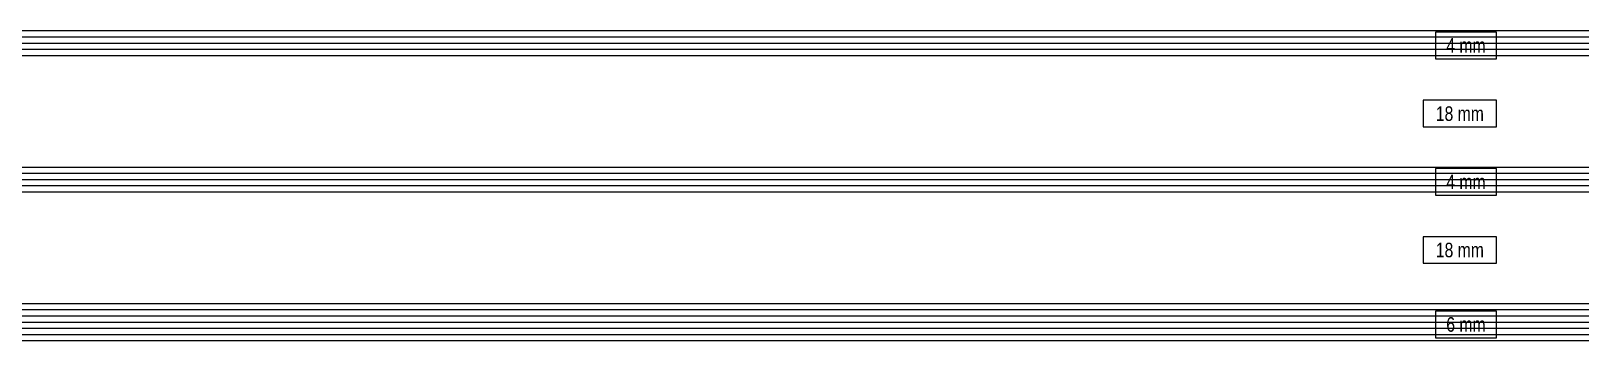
# Model space of a CAD drawing. Header units: millimetres. Extents: x -83618 to -12593, y -3271 to 55593.
# Drawn here: x -25791.5 to -25541.5, y -3006.5 to -2956.5 of the extents above; entities that cross this region are included whole.
import ezdxf
from ezdxf.enums import TextEntityAlignment as Align

# ---------------------------------------------------------------- set-up
doc = ezdxf.new("R2010")
doc.units = ezdxf.units.MM
doc.styles.add('ORGADATA', font='arial.ttf', dxfattribs={"oblique": 1})

msp = doc.modelspace()

# ---------------------------------------------------------------- linework, layer by layer
at = {"color": 4, "linetype": 'Continuous'}
for p, q in [((-25164.50483, -2956.4877), (-25918.50483, -2956.4877)), ((-25164.50483, -2957.4877), (-25918.50483, -2957.4877)), ((-25164.50483, -2958.4877), (-25918.50483, -2958.4877)), ((-25164.50483, -2959.4877), (-25918.50483, -2959.4877)), ((-25164.50483, -2960.4877), (-25918.50483, -2960.4877)), ((-25164.50483, -2978.4877), (-25918.50483, -2978.4877)), ((-25164.50483, -2979.4877), (-25918.50483, -2979.4877)), ((-25164.50483, -2980.4877), (-25918.50483, -2980.4877)), ((-25164.50483, -2981.4877), (-25918.50483, -2981.4877)), ((-25164.50483, -2982.4877), (-25918.50483, -2982.4877)), ((-25164.50483, -3000.4877), (-25918.50483, -3000.4877)), ((-25164.50483, -3001.4877), (-25918.50483, -3001.4877)), ((-25164.50483, -3002.4877), (-25918.50483, -3002.4877)), ((-25164.50483, -3003.4877), (-25918.50483, -3003.4877)), ((-25164.50483, -3004.4877), (-25918.50483, -3004.4877)), ((-25164.50483, -3005.4877), (-25918.50483, -3005.4877)), ((-25164.50483, -3006.4877), (-25918.50483, -3006.4877))]:
    msp.add_line(p, q, dxfattribs=at)
at = {"color": 3, "linetype": 'Continuous'}
for p, q in [((-25555.00483, -2956.66548), (-25564.83133, -2956.66548)), ((-25564.83133, -2956.66548), (-25564.83133, -2960.95807)), ((-25555.00483, -2960.95807), (-25555.00483, -2956.66548)), ((-25564.83133, -2960.95807), (-25555.00483, -2960.95807)), ((-25555.00483, -2967.66548), (-25566.79278, -2967.66548)), ((-25566.79278, -2967.66548), (-25566.79278, -2971.95807)), ((-25555.00483, -2971.95807), (-25555.00483, -2967.66548)), ((-25566.79278, -2971.95807), (-25555.00483, -2971.95807)), ((-25555.00483, -2978.66548), (-25564.83133, -2978.66548)), ((-25564.83133, -2978.66548), (-25564.83133, -2982.95807)), ((-25555.00483, -2982.95807), (-25555.00483, -2978.66548)), ((-25564.83133, -2982.95807), (-25555.00483, -2982.95807)), ((-25555.00483, -2989.66548), (-25566.79278, -2989.66548)), ((-25566.79278, -2989.66548), (-25566.79278, -2993.95807)), ((-25555.00483, -2993.95807), (-25555.00483, -2989.66548)), ((-25566.79278, -2993.95807), (-25555.00483, -2993.95807)), ((-25555.00483, -3001.66548), (-25564.83133, -3001.66548)), ((-25564.83133, -3001.66548), (-25564.83133, -3005.95807)), ((-25555.00483, -3005.95807), (-25555.00483, -3001.66548)), ((-25564.83133, -3005.95807), (-25555.00483, -3005.95807))]:
    msp.add_line(p, q, dxfattribs=at)

# ---------------------------------------------------------------- texts
at = {"color": 3, "style": 'ORGADATA', "width": 0.772222}
for s, p in [('4 mm', (-25559.91808, -2959.9877)), ('18 mm', (-25560.8988, -2970.9877)), ('4 mm', (-25559.91808, -2981.9877)), ('18 mm', (-25560.8988, -2992.9877)), ('6 mm', (-25559.91808, -3004.9877))]:
    msp.add_text(s, height=2.351852, dxfattribs=at).set_placement(p, align=Align.CENTER)

doc.saveas('drawing.dxf')
